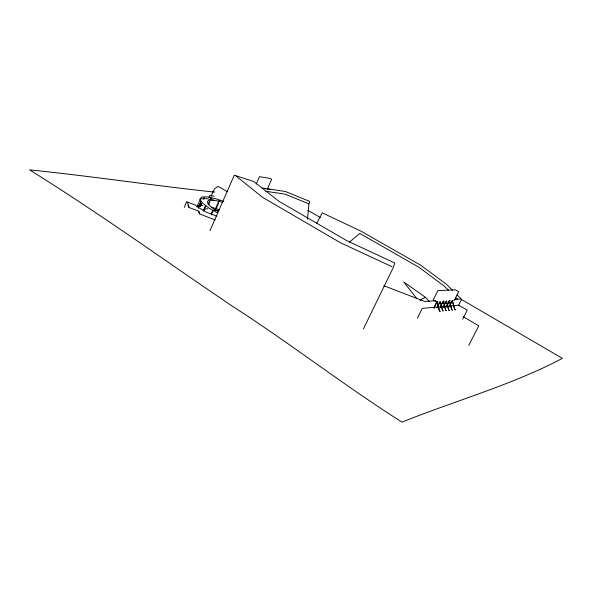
<?xml version="1.0" encoding="UTF-8"?>
<svg xmlns="http://www.w3.org/2000/svg" width="592" height="592" viewBox="0 0 592 592"><rect width="100%" height="100%" fill="white"/><g stroke="black" fill="none" stroke-linecap="round" stroke-linejoin="round"><path stroke-width="0.89" d="M307.537 219.158L308.906 203.833L309.72 201.384L285.44 191.505L267.17 188.715M184.26 207.385L186.687 201.761L196.159 205.372M197.062 206.586L200.547 198.542M198.498 207.148L200.962 201.472L198.357 208.184M200.066 206.578L201.532 203.204M203.367 198.986L204.469 197.343L203.737 199.03M200.436 206.615L201.539 204.085M203.204 210.767L205.335 205.868L205.801 206.149L203.67 211.048M209.006 197.217L209.716 195.582L214.186 196.152M211.107 196.1L214.385 189.018L217.567 186.569L218.929 186.761L227.291 191.719M207.97 204.714L209.427 201.376M210.153 199.704L210.878 198.039L211.425 198.216L210.693 199.881M208.51 204.884L209.968 201.546M211.085 213.904L212.513 210.634L213.105 210.9L211.314 214.985M214.822 210.264L219.173 200.325L219.75 200.584M215.392 210.523L218.663 203.063M209.931 230.732L234.314 175.217L253.827 181.537L279.002 201.324L347.119 240.84L394.753 262.989L393.243 267.614L363.399 328.96M256.225 184.031L259.503 176.66L270.174 178.495L271.661 179.346L267.34 188.989L261.982 188.167M417.345 318.274L422.281 308.365L458.659 305.198L467.258 310.186L462.648 319.229M437.251 301.491L434.128 307.736L434.461 308.121L433.855 307.766L436.985 301.513L437.858 301.846M440.145 301.284L437.037 307.485L437.636 307.833L437.296 307.463L440.019 302.038M441.195 305.65L440.418 307.181L440.751 307.559L440.159 307.211L443.253 301.062L444.104 301.387L443.512 301.039M441.965 304.11L443.119 301.809M446.301 300.84L443.238 306.937L443.83 307.285L443.489 306.915L444.259 305.391M445.029 303.866L446.176 301.58M451 303.385L452.14 301.136M454.197 300.647L458.696 291.73L455.411 289.843L437.858 290.62L433.196 299.952L436.593 301.942M458.534 305.428L461.582 299.419L457.031 294.853M468.79 345.299L478.795 325.822L463.107 316.646M316.779 223.11L322.292 212.868L361.016 231.191L420.853 265.32L446.627 284.412L452.48 290.287M203.84 210.264L204.551 209.176L207.792 208.695M196.981 206.83L197.846 205.683L202.693 205.505M420.024 300.736L422.037 298.893L425.507 297.339L429.111 301.328M349.324 242.202L359.736 233.426L419.21 267.436L444.71 286.461L448.536 290.346M453.102 300.721L452.266 300.403L449.239 306.404L450.075 306.73L449.491 306.39M435.756 300.692L424.723 301.469L383.779 285.699M454.153 299.397L460.591 298.945L562.4 358.367C511.384 385.229 455.329 400.651 401.961 422.126C343.915 385.318 289.68 342.968 231.864 305.864C164.561 260.339 98.62 212.839 29.6 169.874C90.924 176.098 151.878 185.392 213.157 191.963M200.843 198.771L206.482 198.623L214.578 200.348M212.883 191.771L214.829 192.03M265.919 191.29L284.937 194.109L308.906 203.833M263.521 188.152L265.349 188.434M267.51 189.063L270.181 189.47M214.038 209.679L218.862 211.078M211.603 207.163L219.277 209.783M223.894 201.517L215.347 198.594L207.252 196.862L201.62 196.988L199.911 199.208L202.597 203.182L208.924 208.058L217.072 212.683M222.659 202.442C218.071 200.991 213.172 199.423 208.347 200.481L207.289 202.072C209.346 206.8 214.319 209.316 218.581 211.803M215.148 219.965L200.037 214.141L198.927 211.233L189.277 207.577L187.383 202.183M216.82 216.221L205.698 211.921L196.507 206.29M391.911 266.674L340.43 242.742L262.641 197.365L236.104 176.098M307.833 210.345L320.413 217.56M425.507 297.339L403.714 281.94L416.687 298.42M455.551 297.458L457.468 299.397M198.66 211.855L199.489 214.038M187.93 205.113L188.737 207.429M443.785 302.016L445.835 310.363L446.383 310.682L445.576 310.386L443.526 302.038M440.685 302.253L442.749 310.659L443.304 310.992L442.483 310.689L440.426 302.268M449.313 300.618L446.264 306.671L446.849 307.011L446.516 306.649L449.565 300.603L450.149 300.943L449.313 300.618M440.167 311.296L439.345 310.992L437.273 302.505L439.612 310.97L440.167 311.296M449.417 310.386L448.618 310.09L446.583 301.809L448.869 310.067L449.417 310.386M452.399 310.09L451.607 309.794L449.587 301.58L451.859 309.771L452.399 310.09M455.337 309.801L454.552 309.505L452.547 301.358L454.797 309.483L455.337 309.801"/></g></svg>
